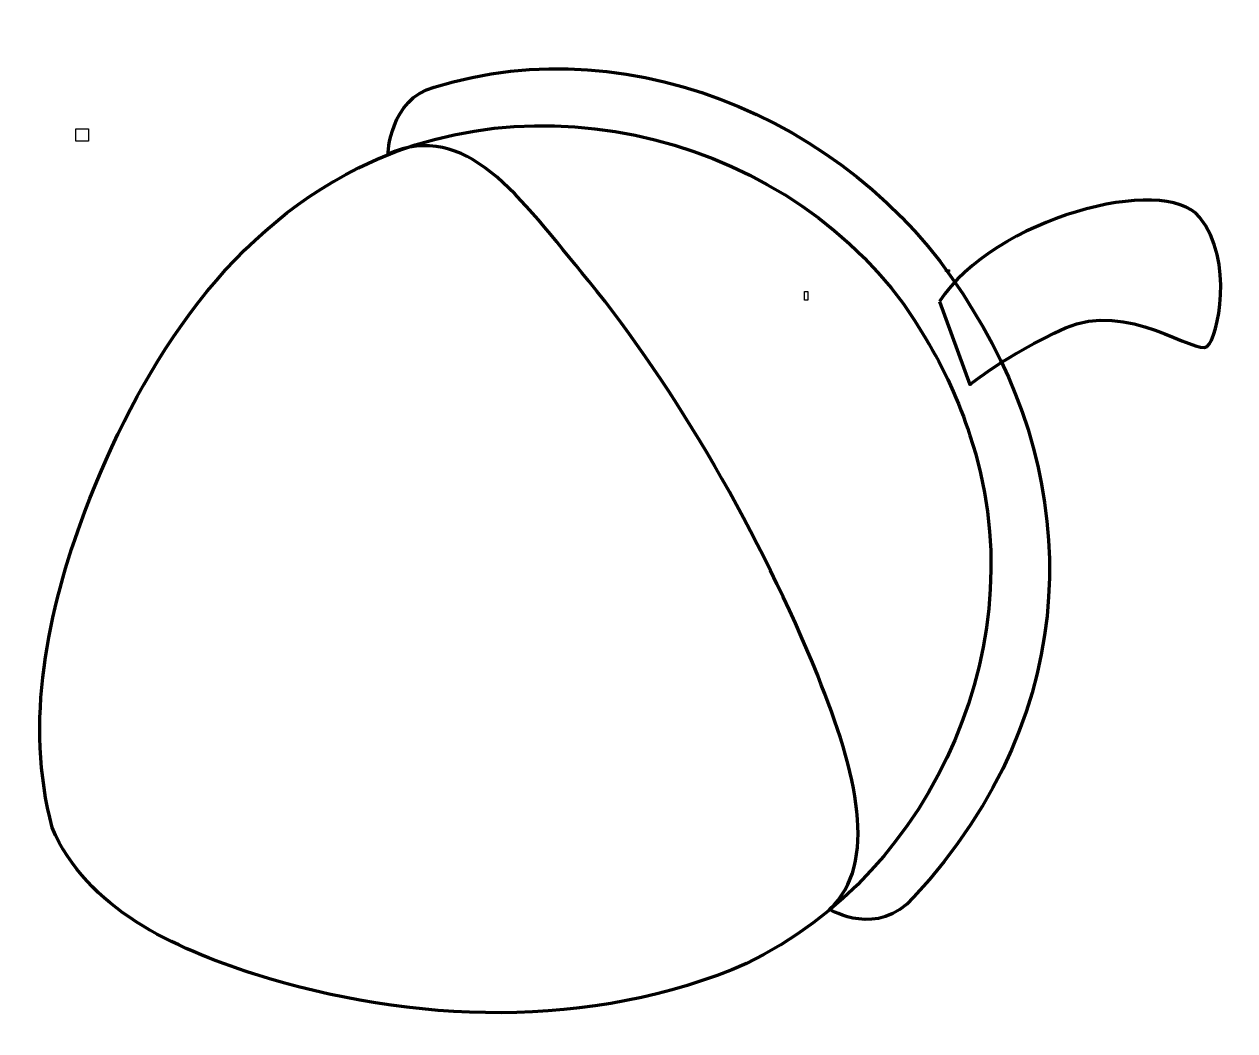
# Model space of a CAD drawing. Header units: centimetres. Extents: x -2.41 to 2.41, y -1.95 to 2.06.
import ezdxf

# ---------------------------------------------------------------- set-up
doc = ezdxf.new("R2010")
doc.units = ezdxf.units.CM
doc.header["$MEASUREMENT"] = 0
doc.header["$XCLIPFRAME"] = 0
doc.layers.add('Layer 1', color=7, linetype='Continuous')
picture_1 = doc.add_image_def('image1.jpg', size_in_pixel=(260, 252))
picture_2 = doc.add_image_def('image2.jpg', size_in_pixel=(80, 34))
picture_3 = doc.add_image_def('image3.jpg', size_in_pixel=(70, 179))

msp = doc.modelspace()

# ---------------------------------------------------------------- linework, layer by layer
at = {"layer": 'Layer 1', "color": 7, "lineweight": 106}
for points, knots in [([(1.3676, 0.9134), (0.9397, 1.6475), (0.0142, 2.0563), (-0.7808, 1.8051), (-0.7808, 1.8051), (-0.9571, 1.7617), (-0.9672, 1.5364), (-0.9649, 1.5395), (-0.9649, 1.5395), (-0.654, 1.6738), (-0.4479, 1.3786), (-0.1654, 1.0335), (-0.1654, 1.0335), (0.18, 0.6113), (0.5241, 0.0138), (0.7467, -0.5373), (0.7467, -0.5373), (0.9024, -0.9229), (0.9913, -1.2844), (0.794, -1.4674), (0.794, -1.4674), (0.8005, -1.4715), (0.9865, -1.5823), (1.1283, -1.4194), (1.1283, -1.4194), (1.8249, -0.6693), (1.7876, 0.2409), (1.3676, 0.9134), (1.3676, 0.9134), (1.3676, 0.9134), (1.3676, 0.9134), (1.3676, 0.9134)], [0, 0, 0, 0, 0.111111, 0.111111, 0.111111, 0.111111, 0.222222, 0.222222, 0.222222, 0.222222, 0.333333, 0.333333, 0.333333, 0.333333, 0.444444, 0.444444, 0.444444, 0.444444, 0.555556, 0.555556, 0.555556, 0.555556, 0.666667, 0.666667, 0.666667, 0.666667, 0.777778, 0.777778, 0.777778, 0.777778, 1, 1, 1, 1]), ([(1.1765, 0.8067), (0.7424, 1.5604), (-0.3053, 1.8746), (-1.0825, 1.4841), (-1.0825, 1.4841), (-1.6283, 1.2149), (-1.964, 0.6659), (-2.1726, 0.1166), (-2.1726, 0.1166), (-2.3223, -0.2798), (-2.4147, -0.7229), (-2.3031, -1.1419), (-2.3031, -1.1419), (-2.166, -1.4675), (-1.8166, -1.6223), (-1.5009, -1.7244), (-1.5009, -1.7244), (-0.8708, -1.9242), (-0.1557, -1.9512), (0.4625, -1.6837), (0.4625, -1.6837), (1.2179, -1.3206), (1.6237, -0.3755), (1.3528, 0.4195), (1.3528, 0.4195), (1.3101, 0.5546), (1.2495, 0.6846), (1.1765, 0.8067)], [0, 0, 0, 0, 0.125, 0.125, 0.125, 0.125, 0.25, 0.25, 0.25, 0.25, 0.375, 0.375, 0.375, 0.375, 0.5, 0.5, 0.5, 0.5, 0.625, 0.625, 0.625, 0.625, 0.75, 0.75, 0.75, 0.75, 1, 1, 1, 1]), ([(1.2323, 0.9519), (1.4464, 1.2843), (2.1265, 1.4623), (2.2674, 1.2885), (2.2674, 1.2885), (2.4084, 1.1147), (2.3412, 0.8092), (2.2984, 0.7729), (2.2984, 0.7729), (2.2556, 0.7365), (1.9767, 0.9583), (1.7336, 0.847), (1.7336, 0.847), (1.4906, 0.7356), (1.3534, 0.6216), (1.3534, 0.6216), (1.3534, 0.6216), (1.3534, 0.6216), (1.2323, 0.9519), (1.2323, 0.9519)], [0, 0, 0, 0, 0.166667, 0.166667, 0.166667, 0.166667, 0.333333, 0.333333, 0.333333, 0.333333, 0.5, 0.5, 0.5, 0.5, 0.666667, 0.666667, 0.666667, 0.666667, 1, 1, 1, 1])]:
    msp.add_open_spline(points, degree=3, knots=knots, dxfattribs=at)

# ---------------------------------------------------------------- pictures from other files: only their frames are drawn
at = {"layer": 'Layer 1', "color": 7}
image = msp.add_image(picture_1, insert=(-2.1852, -1.8794), size_in_units=(3.6111, 3.5), dxfattribs=at)
image.set_boundary_path([(-2.185, -1.88), (1.437, 1.625)])
image.dxf.flags = 3
image = msp.add_image(picture_2, insert=(1.2321, 0.6216), size_in_units=(1.1111, 0.4722), dxfattribs=at)
image.set_boundary_path([(1.232, 0.622), (2.352, 1.098)])
image.dxf.flags = 3
image = msp.add_image(picture_3, insert=(0.6772, -1.5081), size_in_units=(0.9722, 2.4861), dxfattribs=at)
image.set_boundary_path([(0.677, -1.508), (1.656, 0.99)])
image.dxf.flags = 3

doc.saveas('drawing.dxf')
